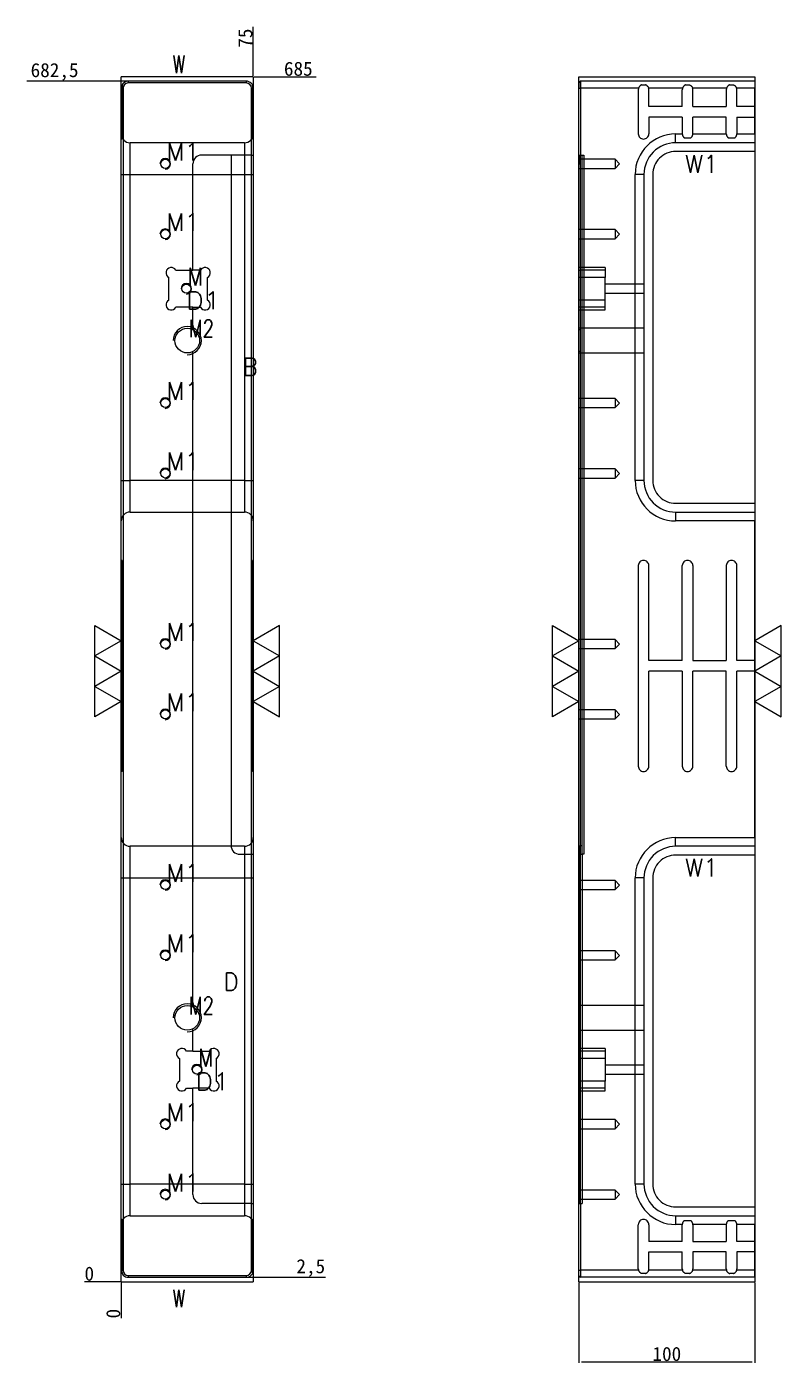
# Model space of a CAD drawing. Header units: millimetres. Extents: x 10666 to 11980, y 43042 to 43877.
# Drawn here: x 10666 to 11094, y 43042 to 43802 of the extents above; entities that cross this region are included whole.
import ezdxf

# ---------------------------------------------------------------- set-up
doc = ezdxf.new("R2010")
doc.units = ezdxf.units.MM
doc.linetypes.add('DASHED', pattern=[0])
for name, color, linetype in [('DIE', 7, 'Continuous'), ('DIE_W', 1, 'Continuous'), ('dim', 4, 'Continuous')]:
    doc.layers.add(name, color=color, linetype=linetype)
doc.styles.add('_PUG_ERP', font='txt')
doc.styles.add('chinesef_fs', font='txt.shx', dxfattribs={"bigfont": 'gbcbig.shx'})
doc.dimstyles.new('_PUG_ERP', dxfattribs={"dimtxt": 8, "dimasz": 1.5, "dimexe": 0.5, "dimexo": 0.5, "dimgap": 0.5, "dimtad": 1, "dimtxsty": '_PUG_ERP', "dimblk": 'CLOSEDBLANK', "dimcen": 0, "dimclrd": 4, "dimclre": 4, "dimclrt": 3, "dimazin": 3, "dimtfac": 1, "dimtmove": 0, "dimatfit": 3, "dimldrblk": 'CLOSEDBLANK', "dimlwd": 9, "dimlwe": 9})

# ---------------------------------------------------------------- blocks, each defined once
blk = doc.blocks.new('*D733')
at = {"layer": 'Defpoints', "color": 0}
for p in [(10794.4, 43773.5), (10809.4, 43773.5), (10719.4, 43088.5)]:
    blk.add_point(p, dxfattribs=at)
at = {"layer": 'dim', "color": 4, "lineweight": 9}
blk.add_line((10794.9, 43773.5), (10830.1, 43773.5), dxfattribs=at)
at = {"layer": 'dim', "color": 3, "lineweight": 13, "insert": (10820, 43778), "char_height": 8, "attachment_point": 5, "style": '_PUG_ERP'}
blk.add_mtext('685', dxfattribs=at)
blk = doc.blocks.new('_ClosedBlank')
blk = doc.blocks.new('*D734')
at = {"layer": 'Defpoints', "color": 0}
for p in [(10704.4, 43088.5), (10719.4, 43088.5), (10719.4, 43088.5)]:
    blk.add_point(p, dxfattribs=at)
at = {"layer": 'dim', "color": 4, "lineweight": 9}
blk.add_line((10718.9, 43088.5), (10698.57, 43088.5), dxfattribs=at)
at = {"layer": 'dim', "color": 3, "lineweight": 13, "insert": (10701.24, 43093), "char_height": 8, "attachment_point": 5, "style": '_PUG_ERP'}
blk.add_mtext('0', dxfattribs=at)
blk = doc.blocks.new('*D735')
at = {"layer": 'Defpoints', "color": 0}
for p in [(10719.4, 43088.5), (10719.4, 43088.5), (10719.4, 43073.5)]:
    blk.add_point(p, dxfattribs=at)
at = {"layer": 'dim', "color": 4, "lineweight": 9}
blk.add_line((10719.4, 43088), (10719.4, 43067.67), dxfattribs=at)
at = {"layer": 'dim', "color": 3, "lineweight": 13, "insert": (10714.9, 43070.33), "char_height": 8, "attachment_point": 5, "rotation": 90, "style": '_PUG_ERP'}
blk.add_mtext('0', dxfattribs=at)
blk = doc.blocks.new('*D736')
at = {"layer": 'Defpoints', "color": 0}
for p in [(10794.4, 43788.5), (10794.4, 43773.5), (10719.4, 43088.5)]:
    blk.add_point(p, dxfattribs=at)
at = {"layer": 'dim', "color": 4, "lineweight": 9}
for p, q in [((10794.4, 43785.5), (10794.4, 43801.95)), ((10794.4, 43782.5), (10794.4, 43785.5)), ((10794.4, 43774), (10794.4, 43782.5))]:
    blk.add_line(p, q, dxfattribs=at)
at = {"layer": 'dim', "color": 3, "lineweight": 13, "insert": (10789.9, 43795.48), "char_height": 8, "attachment_point": 5, "rotation": 90, "style": '_PUG_ERP'}
blk.add_mtext('75', dxfattribs=at)
blk = doc.blocks.new('*D737')
at = {"layer": 'Defpoints', "color": 0}
for p in [(10979.4, 43088.5), (11079.4, 43088.5), (11079.4, 43042.86)]:
    blk.add_point(p, dxfattribs=at)
at = {"layer": 'dim', "color": 4, "lineweight": 9}
for p, q in [((10979.4, 43088), (10979.4, 43042.36)), ((11079.4, 43088), (11079.4, 43042.36)), ((10980.9, 43042.86), (11077.9, 43042.86))]:
    blk.add_line(p, q, dxfattribs=at)
at = {"layer": 'dim', "color": 3, "lineweight": 13, "insert": (11029.4, 43047.36), "char_height": 8, "attachment_point": 5, "style": '_PUG_ERP'}
blk.add_mtext('100', dxfattribs=at)
blk = doc.blocks.new('*D738')
at = {"layer": 'Defpoints', "color": 0}
for p in [(10785.76, 43091), (10818.19, 43091), (10719.4, 43088.5)]:
    blk.add_point(p, dxfattribs=at)
at = {"layer": 'dim', "color": 4, "lineweight": 9}
blk.add_line((10786.26, 43091), (10835.46, 43091), dxfattribs=at)
at = {"layer": 'dim', "color": 3, "lineweight": 13, "insert": (10827.08, 43096.26), "char_height": 8, "attachment_point": 5, "style": '_PUG_ERP'}
blk.add_mtext('2,5', dxfattribs=at)
blk = doc.blocks.new('*D739')
at = {"layer": 'Defpoints', "color": 0}
for p in [(10697.82, 43771), (10727.97, 43771), (10719.4, 43088.5)]:
    blk.add_point(p, dxfattribs=at)
at = {"layer": 'dim', "color": 4, "lineweight": 9}
blk.add_line((10727.47, 43771), (10665.7, 43771), dxfattribs=at)
at = {"layer": 'dim', "color": 3, "lineweight": 13, "insert": (10681.51, 43776.26), "char_height": 8, "attachment_point": 5, "style": '_PUG_ERP'}
blk.add_mtext('682,5', dxfattribs=at)

msp = doc.modelspace()

# ---------------------------------------------------------------- linework, layer by layer
at = {"layer": 'DIE', "color": 155, "linetype": 'Continuous', "lineweight": 18}
for p, q in [((10719.405, 43767), (10720.405, 43767)), ((10720.405, 43767), (10720.405, 43095)), ((10723.405, 43771), (10723.405, 43770)), ((10790.405, 43770), (10723.405, 43770)), ((10790.405, 43771), (10790.405, 43770)), ((10793.405, 43767), (10794.405, 43767)), ((10793.405, 43729.002), (10793.405, 43767)), ((11013.309, 43767), (10980.405, 43767)), ((10980.405, 43767), (10980.405, 43729.002)), ((11038.309, 43767), (11019.041, 43767)), ((11063.309, 43767), (11044.041, 43767)), ((11079.405, 43767), (11069.041, 43767)), ((11034.405, 43736), (11034.405, 43741)), ((11034.405, 43741), (11038.177, 43741)), ((11044.173, 43741), (11063.177, 43741)), ((11069.173, 43741), (11079.405, 43741)), ((10793.405, 43331.472), (10793.405, 43729.002)), ((10979.405, 43724.002), (10980.205, 43724.002)), ((10982.205, 43729.002), (10982.205, 43331.472)), ((11016.405, 43718), (11011.405, 43718)), ((11011.405, 43544), (11011.405, 43718)), ((11016.405, 43544), (11011.405, 43544)), ((11034.405, 43526), (11034.405, 43521)), ((11079.405, 43521), (11034.405, 43521)), ((10980.205, 43336.472), (10981.205, 43336.472)), ((11034.405, 43336), (11034.405, 43341)), ((11034.405, 43341), (11079.405, 43341)), ((10793.405, 43133.002), (10793.405, 43331.472)), ((10981.205, 43331.472), (10981.205, 43133.002)), ((11016.405, 43318), (11011.405, 43318)), ((11011.405, 43144), (11011.405, 43318)), ((11016.405, 43144), (11011.405, 43144)), ((10979.405, 43138.002), (10980.205, 43138.002)), ((10793.405, 43095), (10793.405, 43133.002)), ((10980.405, 43133.002), (10980.405, 43095)), ((11034.405, 43126), (11034.405, 43121)), ((11038.177, 43121), (11034.405, 43121)), ((11063.177, 43121), (11044.173, 43121)), ((11079.405, 43121), (11069.173, 43121)), ((10719.405, 43095), (10720.405, 43095)), ((10723.405, 43092), (10723.405, 43091)), ((10723.405, 43092), (10790.405, 43092)), ((10790.405, 43092), (10790.405, 43091)), ((10793.405, 43095), (10794.405, 43095)), ((11013.309, 43095), (10980.405, 43095)), ((11038.309, 43095), (11019.041, 43095)), ((11063.309, 43095), (11044.041, 43095)), ((11079.405, 43095), (11069.041, 43095))]:
    msp.add_line(p, q, dxfattribs=at)
at = {"layer": 'DIE', "color": 11, "linetype": 'Continuous', "lineweight": 18}
for p, q in [((10719.405, 43095), (10719.405, 43767)), ((10794.405, 43767), (10794.405, 43729.002)), ((10979.405, 43729.002), (10979.405, 43767)), ((11079.405, 43771), (11079.405, 43767)), ((11079.405, 43756.613), (11079.405, 43767)), ((11079.405, 43750.613), (11079.405, 43756.613)), ((11079.405, 43741), (11079.405, 43750.613)), ((11079.405, 43741), (11079.405, 43736)), ((10794.405, 43729.002), (10794.405, 43331.472)), ((10979.405, 43729.002), (10979.405, 43724.002)), ((10979.405, 43663.5), (10979.405, 43724.002)), ((10979.405, 43659.44), (10979.405, 43663.5)), ((10979.405, 43646.56), (10979.405, 43659.44)), ((10979.405, 43642.5), (10979.405, 43646.56)), ((10979.405, 43629.729), (10979.405, 43642.5)), ((10979.405, 43617.271), (10979.405, 43629.729)), ((10979.405, 43244.729), (10979.405, 43617.271)), ((11079.405, 43526), (11079.405, 43521)), ((11079.405, 43441.57), (11079.405, 43521)), ((11079.405, 43435.57), (11079.405, 43441.57)), ((11079.405, 43341), (11079.405, 43435.57)), ((11079.405, 43341), (11079.405, 43336)), ((10794.405, 43331.472), (10794.405, 43133.002)), ((10979.405, 43232.271), (10979.405, 43244.729)), ((10979.405, 43219.5), (10979.405, 43232.271)), ((10979.405, 43219.5), (10979.405, 43215.44)), ((10979.405, 43215.44), (10979.405, 43202.56)), ((10979.405, 43202.56), (10979.405, 43198.5)), ((10979.405, 43138.002), (10979.405, 43198.5)), ((10979.405, 43138.002), (10979.405, 43133.002)), ((10794.405, 43133.002), (10794.405, 43095)), ((10979.405, 43095), (10979.405, 43133.002)), ((11079.405, 43126), (11079.405, 43121)), ((11079.405, 43111.387), (11079.405, 43121)), ((11079.405, 43105.387), (11079.405, 43111.387)), ((11079.405, 43095), (11079.405, 43105.387)), ((11079.405, 43091), (11079.405, 43095))]:
    msp.add_line(p, q, dxfattribs=at)
at = {"layer": 'DIE', "color": 155, "linetype": 'DASHED', "lineweight": 13, "ltscale": 0.466338}
for p, q in [((10719.905, 43768.234), (10719.6, 43768.234)), ((10794.21, 43768.234), (10793.905, 43768.234)), ((10719.905, 43766.113), (10719.405, 43766.113)), ((10794.405, 43766.113), (10793.905, 43766.113)), ((10719.905, 43741.113), (10719.405, 43741.113)), ((10719.905, 43738.991), (10719.405, 43738.991)), ((10794.405, 43741.113), (10793.905, 43741.113)), ((10794.405, 43738.991), (10793.905, 43738.991)), ((10980.405, 43133.01), (10980.405, 43729.001)), ((10724.405, 43718), (10789.405, 43718)), ((10724.405, 43544), (10724.405, 43718)), ((10789.405, 43718), (10789.405, 43544)), ((10789.405, 43544), (10724.405, 43544)), ((10719.905, 43497.692), (10719.405, 43497.692)), ((10719.905, 43495.57), (10719.405, 43495.57)), ((10794.405, 43497.692), (10793.905, 43497.692)), ((10794.405, 43495.57), (10793.905, 43495.57)), ((10719.905, 43381.57), (10719.405, 43381.57)), ((10794.405, 43381.57), (10793.905, 43381.57)), ((10719.905, 43379.449), (10719.405, 43379.449)), ((10794.405, 43379.449), (10793.905, 43379.449)), ((10724.405, 43318), (10789.405, 43318)), ((10724.405, 43144), (10724.405, 43318)), ((10789.405, 43318), (10789.405, 43144)), ((10789.405, 43144), (10724.405, 43144)), ((10719.905, 43123.009), (10719.405, 43123.009)), ((10794.405, 43123.009), (10793.905, 43123.009)), ((10719.905, 43120.887), (10719.405, 43120.887)), ((10794.405, 43120.887), (10793.905, 43120.887)), ((10719.905, 43095.887), (10719.405, 43095.887)), ((10719.905, 43093.766), (10719.6, 43093.766)), ((10794.405, 43095.887), (10793.905, 43095.887)), ((10794.21, 43093.766), (10793.905, 43093.766))]:
    msp.add_line(p, q, dxfattribs=at)
at = {"layer": 'DIE', "color": 31, "linetype": 'DASHED', "lineweight": 13, "ltscale": 0.466338}
for p, q in [((10719.905, 43768.936), (10719.905, 43768.234)), ((10719.905, 43768.234), (10719.905, 43766.113)), ((10793.905, 43768.234), (10793.905, 43768.936)), ((10793.905, 43768.234), (10793.905, 43766.113)), ((10719.905, 43766.113), (10719.905, 43741.113)), ((10793.905, 43741.113), (10793.905, 43766.113)), ((10719.905, 43756.613), (10719.405, 43756.613)), ((10794.405, 43756.613), (10793.905, 43756.613)), ((10719.905, 43750.613), (10719.405, 43750.613)), ((10794.405, 43750.613), (10793.905, 43750.613)), ((10719.905, 43738.113), (10719.405, 43738.113)), ((10719.905, 43738.991), (10719.905, 43741.113)), ((10719.905, 43738.113), (10719.905, 43738.991)), ((10793.905, 43738.991), (10793.905, 43741.113)), ((10793.905, 43738.113), (10793.905, 43738.991)), ((10794.405, 43738.113), (10793.905, 43738.113)), ((10724.405, 43718), (10724.405, 43736)), ((10789.405, 43736), (10789.405, 43718)), ((10719.405, 43718), (10724.405, 43718)), ((10789.405, 43718), (10794.405, 43718)), ((10719.405, 43544), (10724.405, 43544)), ((10724.405, 43526), (10724.405, 43544)), ((10789.405, 43544), (10794.405, 43544)), ((10789.405, 43544), (10789.405, 43526)), ((10719.905, 43498.57), (10719.405, 43498.57)), ((10719.905, 43497.692), (10719.905, 43498.57)), ((10719.905, 43497.692), (10719.905, 43495.57)), ((10719.905, 43495.57), (10719.905, 43381.57)), ((10794.405, 43498.57), (10793.905, 43498.57)), ((10793.905, 43498.57), (10793.905, 43497.692)), ((10793.905, 43495.57), (10793.905, 43497.692)), ((10793.905, 43381.57), (10793.905, 43495.57)), ((10719.905, 43441.57), (10719.405, 43441.57)), ((10794.405, 43441.57), (10793.905, 43441.57)), ((10719.905, 43435.57), (10719.405, 43435.57)), ((10794.405, 43435.57), (10793.905, 43435.57)), ((10719.905, 43381.57), (10719.905, 43379.449)), ((10793.905, 43381.57), (10793.905, 43379.449)), ((10719.905, 43378.57), (10719.405, 43378.57)), ((10719.905, 43378.57), (10719.905, 43379.449)), ((10793.905, 43378.57), (10793.905, 43379.449)), ((10794.405, 43378.57), (10793.905, 43378.57)), ((10724.405, 43318), (10724.405, 43336)), ((10789.405, 43336), (10789.405, 43318)), ((10719.405, 43318), (10724.405, 43318)), ((10789.405, 43318), (10794.405, 43318)), ((10719.405, 43144), (10724.405, 43144)), ((10724.405, 43126), (10724.405, 43144)), ((10789.405, 43144), (10794.405, 43144)), ((10789.405, 43144), (10789.405, 43126)), ((10719.905, 43123.887), (10719.405, 43123.887)), ((10719.905, 43123.887), (10719.905, 43123.009)), ((10719.905, 43123.009), (10719.905, 43120.887)), ((10794.405, 43123.887), (10793.905, 43123.887)), ((10793.905, 43123.887), (10793.905, 43123.009)), ((10793.905, 43120.887), (10793.905, 43123.009)), ((10719.905, 43120.887), (10719.905, 43095.887)), ((10793.905, 43120.887), (10793.905, 43095.887)), ((10719.905, 43111.387), (10719.405, 43111.387)), ((10794.405, 43111.387), (10793.905, 43111.387)), ((10719.905, 43105.387), (10719.405, 43105.387)), ((10794.405, 43105.387), (10793.905, 43105.387)), ((10719.905, 43093.766), (10719.905, 43095.887)), ((10719.905, 43093.766), (10719.905, 43093.064)), ((10793.905, 43093.766), (10793.905, 43095.887)), ((10793.905, 43093.766), (10793.905, 43093.064))]:
    msp.add_line(p, q, dxfattribs=at)
at = {"layer": 'DIE', "color": 2, "linetype": 'Continuous', "lineweight": 18}
for p, q in [((10979.405, 43770), (10979.405, 43767)), ((10979.405, 43767), (10980.405, 43767)), ((10980.405, 43771), (10980.405, 43767)), ((10760.105, 43663.5), (10760.105, 43724.002)), ((10793.405, 43729.002), (10765.105, 43729.002)), ((10793.405, 43729.002), (10794.405, 43729.002)), ((10979.405, 43729.002), (10980.405, 43729.002)), ((10980.205, 43729.002), (10980.205, 43336.472)), ((10980.405, 43729.002), (10982.205, 43729.002)), ((10750.465, 43663.5), (10760.105, 43663.5)), ((10764.345, 43663.5), (10760.105, 43663.5)), ((10979.405, 43663.5), (10980.205, 43663.5)), ((10746.405, 43646.56), (10746.405, 43659.44)), ((10768.405, 43646.56), (10768.405, 43659.44)), ((10980.205, 43659.44), (10979.405, 43659.44)), ((10980.205, 43646.56), (10979.405, 43646.56)), ((10760.105, 43642.5), (10750.465, 43642.5)), ((10760.105, 43642.5), (10764.345, 43642.5)), ((10760.105, 43629.729), (10760.105, 43642.5)), ((10980.205, 43642.5), (10979.405, 43642.5)), ((10979.405, 43629.729), (10980.205, 43629.729)), ((10760.105, 43244.729), (10760.105, 43617.271)), ((10980.205, 43617.271), (10979.405, 43617.271)), ((10980.205, 43331.472), (10980.205, 43336.472)), ((10980.205, 43133.002), (10980.205, 43331.472)), ((10979.405, 43244.729), (10980.205, 43244.729)), ((10760.105, 43219.5), (10760.105, 43232.271)), ((10980.205, 43232.271), (10979.405, 43232.271)), ((10752.405, 43215.44), (10752.405, 43202.56)), ((10760.105, 43219.5), (10756.465, 43219.5)), ((10760.105, 43219.5), (10769.345, 43219.5)), ((10773.405, 43215.44), (10773.405, 43202.56)), ((10980.205, 43219.5), (10979.405, 43219.5)), ((10980.205, 43215.44), (10979.405, 43215.44)), ((10756.465, 43198.5), (10760.105, 43198.5)), ((10769.345, 43198.5), (10760.105, 43198.5)), ((10760.105, 43138.002), (10760.105, 43198.5)), ((10980.205, 43202.56), (10979.405, 43202.56)), ((10979.405, 43198.5), (10980.205, 43198.5)), ((10793.405, 43133.002), (10765.105, 43133.002)), ((10793.405, 43133.002), (10794.405, 43133.002)), ((10979.405, 43133.002), (10980.405, 43133.002)), ((10980.405, 43133.002), (10981.205, 43133.002)), ((10979.405, 43095), (10980.405, 43095)), ((10979.405, 43092), (10979.405, 43095)), ((10980.405, 43095), (10980.405, 43091))]:
    msp.add_line(p, q, dxfattribs=at)
at = {"layer": 'DIE', "color": 31, "linetype": 'Continuous', "lineweight": 18}
for p, q in [((11015.162, 43768.936), (11017.188, 43768.936)), ((11040.162, 43768.936), (11042.188, 43768.936)), ((11065.162, 43768.936), (11067.188, 43768.936)), ((11013.175, 43766.113), (11013.175, 43741.113)), ((11019.175, 43756.613), (11019.175, 43766.113)), ((11038.175, 43756.613), (11038.175, 43766.113)), ((11044.175, 43756.613), (11044.175, 43766.113)), ((11063.175, 43766.113), (11063.175, 43756.613)), ((11069.175, 43756.613), (11069.175, 43766.113)), ((11038.175, 43756.613), (11019.175, 43756.613)), ((11044.175, 43756.613), (11063.175, 43756.613)), ((11079.405, 43756.613), (11069.175, 43756.613)), ((11038.175, 43750.613), (11019.175, 43750.613)), ((11019.175, 43750.613), (11019.175, 43741.113)), ((11038.175, 43750.613), (11038.175, 43741.113)), ((11044.175, 43741.113), (11044.175, 43750.613)), ((11063.175, 43750.613), (11044.175, 43750.613)), ((11063.175, 43741.113), (11063.175, 43750.613)), ((11069.175, 43750.613), (11079.405, 43750.613)), ((11069.175, 43750.613), (11069.175, 43741.113)), ((11039.24, 43738.821), (11043.111, 43738.821)), ((11064.24, 43738.821), (11068.111, 43738.821)), ((10781.769, 43729.002), (10781.769, 43336.472)), ((10981.205, 43331.472), (10981.205, 43729.002)), ((11013.175, 43495.57), (11013.175, 43381.57)), ((11019.175, 43441.57), (11019.175, 43495.57)), ((11038.175, 43441.57), (11038.175, 43495.57)), ((11044.175, 43495.57), (11044.175, 43441.57)), ((11063.175, 43495.57), (11063.175, 43441.57)), ((11069.175, 43441.57), (11069.175, 43495.57)), ((11038.175, 43441.57), (11019.175, 43441.57)), ((11044.175, 43441.57), (11063.175, 43441.57)), ((11079.405, 43441.57), (11069.175, 43441.57)), ((11038.175, 43435.57), (11019.175, 43435.57)), ((11019.175, 43381.57), (11019.175, 43435.57)), ((11038.175, 43435.57), (11038.175, 43381.57)), ((11063.175, 43435.57), (11044.175, 43435.57)), ((11044.175, 43381.57), (11044.175, 43435.57)), ((11063.175, 43381.57), (11063.175, 43435.57)), ((11079.405, 43435.57), (11069.175, 43435.57)), ((11069.175, 43381.57), (11069.175, 43435.57)), ((10786.769, 43331.472), (10793.405, 43331.472)), ((10793.405, 43331.472), (10794.405, 43331.472)), ((10980.205, 43331.472), (10981.205, 43331.472)), ((10982.205, 43331.472), (10981.205, 43331.472)), ((11043.111, 43123.179), (11039.24, 43123.179)), ((11068.111, 43123.179), (11064.24, 43123.179)), ((11013.175, 43095.887), (11013.175, 43120.887)), ((11019.175, 43120.887), (11019.175, 43111.387)), ((11038.175, 43111.387), (11038.175, 43120.887)), ((11044.175, 43120.887), (11044.175, 43111.387)), ((11063.175, 43120.887), (11063.175, 43111.387)), ((11069.175, 43111.387), (11069.175, 43120.887)), ((11038.175, 43111.387), (11019.175, 43111.387)), ((11044.175, 43111.387), (11063.175, 43111.387)), ((11079.405, 43111.387), (11069.175, 43111.387)), ((11019.175, 43105.387), (11038.175, 43105.387)), ((11019.175, 43095.887), (11019.175, 43105.387)), ((11038.175, 43095.887), (11038.175, 43105.387)), ((11063.175, 43105.387), (11044.175, 43105.387)), ((11044.175, 43105.387), (11044.175, 43095.887)), ((11063.175, 43095.887), (11063.175, 43105.387)), ((11069.175, 43105.387), (11069.175, 43095.887)), ((11079.405, 43105.387), (11069.175, 43105.387)), ((11017.188, 43093.064), (11015.162, 43093.064)), ((11042.188, 43093.064), (11040.162, 43093.064)), ((11067.188, 43093.064), (11065.162, 43093.064))]:
    msp.add_line(p, q, dxfattribs=at)
at = {"layer": 'DIE', "color": 5, "linetype": 'DASHED', "lineweight": 13, "ltscale": 0.466338}
for p, q in [((10999.985, 43726.603), (10979.405, 43726.603)), ((11002.588, 43724), (10999.985, 43726.603)), ((10999.985, 43726.603), (10999.985, 43721.397)), ((10999.985, 43721.397), (11002.588, 43724)), ((10979.405, 43721.397), (10999.985, 43721.397)), ((10999.985, 43686.603), (10979.405, 43686.603)), ((11002.588, 43684), (10999.985, 43686.603)), ((10999.985, 43686.603), (10999.985, 43681.397)), ((10999.985, 43681.397), (11002.588, 43684)), ((10979.405, 43681.397), (10999.985, 43681.397)), ((11016.405, 43655.603), (10994.405, 43655.603)), ((10994.405, 43650.397), (11016.405, 43650.397)), ((11016.405, 43630.503), (10979.405, 43630.503)), ((10979.405, 43616.497), (11016.405, 43616.497)), ((10999.985, 43590.603), (10979.405, 43590.603)), ((10979.405, 43585.397), (10999.985, 43585.397)), ((11002.588, 43588), (10999.985, 43590.603)), ((10999.985, 43590.603), (10999.985, 43585.397)), ((10999.985, 43585.397), (11002.588, 43588)), ((10999.985, 43550.603), (10979.405, 43550.603)), ((11002.588, 43548), (10999.985, 43550.603)), ((10999.985, 43550.603), (10999.985, 43545.397)), ((10999.985, 43545.397), (11002.588, 43548)), ((10979.405, 43545.397), (10999.985, 43545.397)), ((10999.985, 43453.603), (10979.405, 43453.603)), ((10979.405, 43448.397), (10999.985, 43448.397)), ((11002.588, 43451), (10999.985, 43453.603)), ((10999.985, 43453.603), (10999.985, 43448.397)), ((10999.985, 43448.397), (11002.588, 43451)), ((10999.985, 43413.603), (10979.405, 43413.603)), ((11002.588, 43411), (10999.985, 43413.603)), ((10999.985, 43413.603), (10999.985, 43408.397)), ((10999.985, 43408.397), (11002.588, 43411)), ((10979.405, 43408.397), (10999.985, 43408.397)), ((10999.985, 43316.603), (10979.405, 43316.603)), ((10979.405, 43311.397), (10999.985, 43311.397)), ((11002.588, 43314), (10999.985, 43316.603)), ((10999.985, 43316.603), (10999.985, 43311.397)), ((10999.985, 43311.397), (11002.588, 43314)), ((10999.985, 43276.603), (10979.405, 43276.603)), ((11002.588, 43274), (10999.985, 43276.603)), ((10999.985, 43276.603), (10999.985, 43271.397)), ((10999.985, 43271.397), (11002.588, 43274)), ((10979.405, 43271.397), (10999.985, 43271.397)), ((11016.405, 43245.503), (10979.405, 43245.503)), ((10979.405, 43231.497), (11016.405, 43231.497)), ((11016.405, 43211.603), (10994.405, 43211.603)), ((10994.405, 43206.397), (11016.405, 43206.397)), ((10999.985, 43180.603), (10979.405, 43180.603)), ((10979.405, 43175.397), (10999.985, 43175.397)), ((11002.588, 43178), (10999.985, 43180.603)), ((10999.985, 43180.603), (10999.985, 43175.397)), ((10999.985, 43175.397), (11002.588, 43178)), ((10999.985, 43140.603), (10979.405, 43140.603)), ((11002.588, 43138), (10999.985, 43140.603)), ((10999.985, 43140.603), (10999.985, 43135.397)), ((10999.985, 43135.397), (11002.588, 43138)), ((10979.405, 43135.397), (10999.985, 43135.397))]:
    msp.add_line(p, q, dxfattribs=at)
at = {"layer": 'DIE', "color": 2, "linetype": 'DASHED', "lineweight": 13, "ltscale": 0.466338}
for p, q in [((10980.205, 43665.086), (10979.405, 43665.086)), ((10994.405, 43665.086), (10980.205, 43665.086)), ((10994.405, 43663.5), (10980.205, 43663.5)), ((10994.405, 43665.086), (10994.405, 43659.44)), ((10994.405, 43659.44), (10980.205, 43659.44)), ((10994.405, 43646.56), (10994.405, 43659.44)), ((10994.405, 43646.56), (10980.205, 43646.56)), ((10994.405, 43640.914), (10994.405, 43646.56)), ((10979.405, 43640.914), (10980.205, 43640.914)), ((10994.405, 43642.5), (10980.205, 43642.5)), ((10980.205, 43640.914), (10994.405, 43640.914)), ((10980.205, 43221.086), (10979.405, 43221.086)), ((10994.405, 43221.086), (10980.205, 43221.086)), ((10994.405, 43221.086), (10994.405, 43215.44)), ((10994.405, 43219.5), (10980.205, 43219.5)), ((10994.405, 43215.44), (10980.205, 43215.44)), ((10994.405, 43215.44), (10994.405, 43202.56)), ((10994.405, 43202.56), (10980.205, 43202.56)), ((10994.405, 43198.5), (10980.205, 43198.5)), ((10994.405, 43196.914), (10994.405, 43202.56)), ((10979.405, 43196.914), (10980.205, 43196.914)), ((10980.205, 43196.914), (10994.405, 43196.914))]:
    msp.add_line(p, q, dxfattribs=at)
at = {"layer": 'DIE', "color": 11, "linetype": 'Continuous', "lineweight": 13, "ltscale": 0.466338}
for points in [[(11079.405, 43731), (11034.405, 43731, 0.4142136), (11021.405, 43718), (11021.405, 43544, 0.4142136), (11034.405, 43531), (11079.405, 43531)], [(11079.405, 43331), (11034.405, 43331, 0.4142136), (11021.405, 43318), (11021.405, 43144, 0.4142136), (11034.405, 43131), (11079.405, 43131)]]:
    msp.add_lwpolyline(points, format="xyb", dxfattribs=at)
at = {"layer": 'DIE', "color": 42, "linetype": 'Continuous', "lineweight": 18}
for centre in [(10744.405, 43724), (10744.405, 43684), (10756.405, 43653), (10744.405, 43588), (10744.405, 43548), (10744.405, 43451), (10744.405, 43411), (10744.405, 43314), (10744.405, 43274), (10762.405, 43209), (10744.405, 43178), (10744.405, 43138)]:
    msp.add_circle(centre, 2.603, dxfattribs=at)
at = {"layer": 'DIE', "color": 42, "linetype": 'Continuous', "lineweight": 13}
for centre in [(10756.905, 43623.5), (10756.905, 43238.5)]:
    msp.add_circle(centre, 7.003, dxfattribs=at)
at = {"layer": 'DIE', "color": 155, "linetype": 'Continuous', "lineweight": 18}
for centre, radius, start, end in [((10723.405, 43767), 3, 90, 180), ((10790.405, 43767), 3, 0, 90), ((11034.405, 43718), 23, 90, 180), ((11034.405, 43544), 23, 180, 270), ((11034.405, 43318), 23, 90, 180), ((11034.405, 43144), 23, 180, 270), ((10723.405, 43095), 3, 180, 270), ((10790.405, 43095), 3, 270, 0)]:
    msp.add_arc(centre, radius, start, end, dxfattribs=at)
at = {"layer": 'DIE', "color": 2, "linetype": 'Continuous', "lineweight": 18}
for centre, radius, start, end in [((10980.405, 43770), 1, 90, 180), ((10765.105, 43724.002), 5, 90, 180), ((10747.819, 43662.086), 3, 28.125506, 241.874494), ((10766.991, 43662.086), 3, 298.125506, 151.874494), ((10747.819, 43643.914), 3, 118.125506, 331.874494), ((10766.991, 43643.914), 3, 208.125506, 61.874494), ((10753.819, 43218.086), 3, 28.125506, 241.874494), ((10771.991, 43218.086), 3, 298.125506, 151.874494), ((10753.819, 43199.914), 3, 118.125506, 331.874494), ((10771.991, 43199.914), 3, 208.125506, 61.874494), ((10765.105, 43138.002), 5, 180, 270), ((10980.405, 43092), 1, 180, 270)]:
    msp.add_arc(centre, radius, start, end, dxfattribs=at)
at = {"layer": 'DIE', "color": 31, "linetype": 'Continuous', "lineweight": 18}
for centre, radius, start, end in [((11016.175, 43766.113), 3, 162.797634, 180), ((11016.175, 43766.113), 3, 0, 17.202366), ((11041.175, 43766.113), 3, 162.797634, 180), ((11041.175, 43766.113), 3, 0, 17.202366), ((11066.175, 43766.113), 3, 162.797634, 180), ((11066.175, 43766.113), 3, 0, 17.202366), ((11016.175, 43741.113), 3, 180, 225), ((11016.175, 43741.113), 3, 225, 270), ((11016.175, 43741.113), 3, 270, 315), ((11016.175, 43741.113), 3, 315, 0), ((11041.175, 43741.113), 3, 180, 182.154017), ((11041.175, 43741.113), 3, 357.845983, 0), ((11066.175, 43741.113), 3, 180, 182.154017), ((11066.175, 43741.113), 3, 357.845983, 0), ((11016.175, 43495.57), 3, 135, 180), ((11016.175, 43495.57), 3, 90, 135), ((11016.175, 43495.57), 3, 45, 90), ((11016.175, 43495.57), 3, 0, 45), ((11041.175, 43495.57), 3, 135, 180), ((11041.175, 43495.57), 3, 90, 135), ((11041.175, 43495.57), 3, 45, 90), ((11041.175, 43495.57), 3, 0, 45), ((11066.175, 43495.57), 3, 135, 180), ((11066.175, 43495.57), 3, 90, 135), ((11066.175, 43495.57), 3, 45, 90), ((11066.175, 43495.57), 3, 0, 45), ((11016.175, 43381.57), 3, 180, 225), ((11016.175, 43381.57), 3, 315, 0), ((11041.175, 43381.57), 3, 180, 225), ((11041.175, 43381.57), 3, 315, 0), ((11066.175, 43381.57), 3, 180, 225), ((11066.175, 43381.57), 3, 315, 0), ((11016.175, 43381.57), 3, 225, 270), ((11016.175, 43381.57), 3, 270, 315), ((11041.175, 43381.57), 3, 225, 270), ((11041.175, 43381.57), 3, 270, 315), ((11066.175, 43381.57), 3, 225, 270), ((11066.175, 43381.57), 3, 270, 315), ((10786.769, 43336.472), 5, 180, 270), ((11016.175, 43120.887), 3, 135, 180), ((11016.175, 43120.887), 3, 90, 135), ((11016.175, 43120.887), 3, 45, 90), ((11016.175, 43120.887), 3, 0, 45), ((11041.175, 43120.887), 3, 177.845983, 180), ((11041.175, 43120.887), 3, 0, 2.154017), ((11066.175, 43120.887), 3, 177.845983, 180), ((11066.175, 43120.887), 3, 0, 2.154017), ((11016.175, 43095.887), 3, 180, 197.202366), ((11016.175, 43095.887), 3, 342.797634, 0), ((11041.175, 43095.887), 3, 180, 197.202366), ((11041.175, 43095.887), 3, 342.797634, 0), ((11066.175, 43095.887), 3, 180, 197.202366), ((11066.175, 43095.887), 3, 342.797634, 0)]:
    msp.add_arc(centre, radius, start, end, dxfattribs=at)
at = {"layer": 'DIE', "color": 31, "linetype": 'DASHED', "lineweight": 13, "ltscale": 0.466338}
for centre, radius, start, end in [((11016.175, 43766.113), 3, 162.199691, 162.797343), ((11016.175, 43766.113), 3, 44.674445, 45), ((11016.175, 43766.113), 3, 17.202647, 17.565463), ((11041.175, 43766.113), 3, 162.365629, 162.797353), ((11041.175, 43766.113), 3, 135, 135.355081), ((11041.175, 43766.113), 3, 17.202657, 17.661806), ((11066.175, 43766.113), 3, 162.199691, 162.797343), ((11066.175, 43766.113), 3, 17.202657, 17.739136), ((10724.405, 43741), 5, 180, 270), ((10789.405, 43741), 5, 270, 0), ((11041.175, 43741.113), 3, 182.154379, 182.694372), ((11041.175, 43741.113), 3, 224.163978, 225), ((11041.175, 43741.113), 3, 357.429377, 357.845631), ((11066.175, 43741.113), 3, 182.154369, 182.569209), ((11066.175, 43741.113), 3, 315, 315.923207), ((11066.175, 43741.113), 3, 357.30282, 357.84564), ((10724.405, 43521), 5, 90, 180), ((10789.405, 43521), 5, 0, 90), ((10724.405, 43341), 5, 180, 270), ((10789.405, 43341), 5, 270, 0), ((10724.405, 43121), 5, 90, 180), ((10789.405, 43121), 5, 0, 90), ((11041.175, 43120.887), 3, 44.702578, 45), ((11066.175, 43120.887), 3, 135, 135.452809), ((11041.175, 43120.887), 3, 177.30282, 177.84564), ((11041.175, 43120.887), 3, 2.154369, 2.674672), ((11066.175, 43120.887), 3, 177.429377, 177.845631), ((11066.175, 43120.887), 3, 2.15436, 2.887726), ((11016.175, 43095.887), 3, 197.202657, 197.825634), ((11016.175, 43095.887), 3, 224.147821, 225), ((11016.175, 43095.887), 3, 315, 315.916866), ((11016.175, 43095.887), 3, 342.282655, 342.797343), ((11041.175, 43095.887), 3, 197.202657, 197.679377), ((11041.175, 43095.887), 3, 224.150628, 225), ((11041.175, 43095.887), 3, 342.405011, 342.797353), ((11066.175, 43095.887), 3, 197.202657, 197.679377), ((11066.175, 43095.887), 3, 224.150628, 225), ((11066.175, 43095.887), 3, 315, 315.916866), ((11066.175, 43095.887), 3, 342.282655, 342.797343)]:
    msp.add_arc(centre, radius, start, end, dxfattribs=at)
at = {"layer": 'DIE', "color": 42, "linetype": 'Continuous', "lineweight": 13}
for centre, radius in [((10744.405, 43724), 3), ((10744.405, 43684), 3), ((10756.405, 43653), 3), ((10756.905, 43623.5), 8), ((10744.405, 43588), 3), ((10744.405, 43548), 3), ((10744.405, 43451), 3), ((10744.405, 43411), 3), ((10744.405, 43314), 3), ((10744.405, 43274), 3), ((10756.905, 43238.5), 8), ((10762.405, 43209), 3), ((10744.405, 43178), 3), ((10744.405, 43138), 3)]:
    msp.add_arc(centre, radius, 270, 180, dxfattribs=at)
at = {"layer": 'DIE', "color": 31, "linetype": 'Continuous', "lineweight": 18}
for points, knots in [([(11014.054, 43768.234), (11013.969, 43768.149), (11013.889, 43768.059), (11013.742, 43767.871), (11013.673, 43767.773), (11013.579, 43767.617), (11013.549, 43767.564), (11013.506, 43767.483), (11013.492, 43767.456), (11013.465, 43767.4), (11013.452, 43767.373), (11013.389, 43767.233), (11013.346, 43767.118), (11013.309, 43767)], [0, 0, 0, 0, 0.25, 0.25, 0.5, 0.5, 0.625, 0.625, 0.6875, 0.6875, 0.75, 0.75, 1, 1, 1, 1]), ([(11015.162, 43768.936), (11015.057, 43768.899), (11014.955, 43768.856), (11014.758, 43768.759), (11014.662, 43768.706), (11014.523, 43768.618), (11014.477, 43768.587), (11014.387, 43768.523), (11014.344, 43768.489), (11014.214, 43768.386), (11014.132, 43768.313), (11014.054, 43768.234)], [0, 0, 0, 0, 0.25, 0.25, 0.5, 0.5, 0.625, 0.625, 0.75, 0.75, 1, 1, 1, 1]), ([(11018.296, 43768.234), (11018.218, 43768.313), (11018.136, 43768.386), (11017.965, 43768.523), (11017.876, 43768.587), (11017.691, 43768.704), (11017.595, 43768.758), (11017.47, 43768.819), (11017.445, 43768.831), (11017.394, 43768.854), (11017.318, 43768.888), (11017.24, 43768.918), (11017.188, 43768.936)], [0, 0, 0, 0, 0.25, 0.25, 0.5, 0.5, 0.75, 0.75, 0.8125, 0.8125, 0.875, 1, 1, 1, 1]), ([(11018.296, 43768.234), (11018.382, 43768.149), (11018.461, 43768.059), (11018.555, 43767.94), (11018.573, 43767.916), (11018.609, 43767.867), (11018.626, 43767.843), (11018.678, 43767.767), (11018.711, 43767.717), (11018.805, 43767.561), (11018.861, 43767.454), (11018.961, 43767.233), (11019.004, 43767.118), (11019.041, 43767)], [0, 0, 0, 0, 0.25, 0.25, 0.3125, 0.3125, 0.375, 0.375, 0.5, 0.5, 0.75, 0.75, 1, 1, 1, 1]), ([(11039.054, 43768.234), (11038.969, 43768.149), (11038.889, 43768.059), (11038.742, 43767.871), (11038.673, 43767.773), (11038.579, 43767.617), (11038.549, 43767.564), (11038.506, 43767.483), (11038.492, 43767.456), (11038.465, 43767.4), (11038.452, 43767.373), (11038.389, 43767.233), (11038.346, 43767.118), (11038.309, 43767)], [0, 0, 0, 0, 0.25, 0.25, 0.5, 0.5, 0.625, 0.625, 0.6875, 0.6875, 0.75, 0.75, 1, 1, 1, 1]), ([(11040.162, 43768.936), (11040.057, 43768.899), (11039.955, 43768.856), (11039.758, 43768.759), (11039.662, 43768.706), (11039.523, 43768.618), (11039.477, 43768.587), (11039.387, 43768.523), (11039.344, 43768.489), (11039.214, 43768.386), (11039.132, 43768.313), (11039.054, 43768.234)], [0, 0, 0, 0, 0.25, 0.25, 0.5, 0.5, 0.625, 0.625, 0.75, 0.75, 1, 1, 1, 1]), ([(11042.188, 43768.936), (11042.24, 43768.918), (11042.318, 43768.888), (11042.394, 43768.854), (11042.445, 43768.831), (11042.47, 43768.819), (11042.595, 43768.758), (11042.691, 43768.704), (11042.876, 43768.587), (11042.965, 43768.523), (11043.136, 43768.386), (11043.218, 43768.313), (11043.296, 43768.234)], [0, 0, 0, 0, 0.125, 0.1875, 0.1875, 0.25, 0.25, 0.5, 0.5, 0.75, 0.75, 1, 1, 1, 1]), ([(11043.296, 43768.234), (11043.382, 43768.149), (11043.461, 43768.059), (11043.555, 43767.94), (11043.573, 43767.916), (11043.609, 43767.867), (11043.626, 43767.843), (11043.678, 43767.767), (11043.711, 43767.717), (11043.805, 43767.561), (11043.861, 43767.454), (11043.961, 43767.233), (11044.004, 43767.118), (11044.041, 43767)], [0, 0, 0, 0, 0.25, 0.25, 0.3125, 0.3125, 0.375, 0.375, 0.5, 0.5, 0.75, 0.75, 1, 1, 1, 1]), ([(11064.054, 43768.234), (11063.969, 43768.149), (11063.889, 43768.059), (11063.742, 43767.871), (11063.673, 43767.773), (11063.579, 43767.617), (11063.549, 43767.564), (11063.506, 43767.483), (11063.492, 43767.456), (11063.465, 43767.4), (11063.452, 43767.373), (11063.389, 43767.233), (11063.346, 43767.118), (11063.309, 43767)], [0, 0, 0, 0, 0.25, 0.25, 0.5, 0.5, 0.625, 0.625, 0.6875, 0.6875, 0.75, 0.75, 1, 1, 1, 1]), ([(11065.162, 43768.936), (11065.057, 43768.899), (11064.955, 43768.856), (11064.758, 43768.759), (11064.662, 43768.706), (11064.523, 43768.618), (11064.477, 43768.587), (11064.387, 43768.523), (11064.344, 43768.489), (11064.214, 43768.386), (11064.132, 43768.313), (11064.054, 43768.234)], [0, 0, 0, 0, 0.25, 0.25, 0.5, 0.5, 0.625, 0.625, 0.75, 0.75, 1, 1, 1, 1]), ([(11067.188, 43768.936), (11067.24, 43768.918), (11067.318, 43768.888), (11067.394, 43768.854), (11067.445, 43768.831), (11067.47, 43768.819), (11067.595, 43768.758), (11067.691, 43768.704), (11067.876, 43768.587), (11067.965, 43768.523), (11068.136, 43768.386), (11068.218, 43768.313), (11068.296, 43768.234)], [0, 0, 0, 0, 0.125, 0.1875, 0.1875, 0.25, 0.25, 0.5, 0.5, 0.75, 0.75, 1, 1, 1, 1]), ([(11069.041, 43767), (11069.004, 43767.118), (11068.961, 43767.233), (11068.861, 43767.454), (11068.805, 43767.561), (11068.711, 43767.717), (11068.678, 43767.767), (11068.626, 43767.843), (11068.609, 43767.867), (11068.573, 43767.916), (11068.555, 43767.94), (11068.461, 43768.059), (11068.382, 43768.149), (11068.296, 43768.234)], [0, 0, 0, 0, 0.25, 0.25, 0.5, 0.5, 0.625, 0.625, 0.6875, 0.6875, 0.75, 0.75, 1, 1, 1, 1]), ([(11038.177, 43741), (11038.181, 43740.904), (11038.189, 43740.809), (11038.214, 43740.62), (11038.248, 43740.435), (11038.299, 43740.253), (11038.344, 43740.118), (11038.36, 43740.073), (11038.395, 43739.986), (11038.413, 43739.942), (11038.469, 43739.814), (11038.511, 43739.731), (11038.601, 43739.57), (11038.649, 43739.492), (11038.727, 43739.378), (11038.754, 43739.34), (11038.81, 43739.266), (11038.839, 43739.23), (11038.927, 43739.124), (11038.989, 43739.056), (11039.054, 43738.991)], [0, 0, 0, 0, 0.125, 0.125, 0.25, 0.375, 0.375, 0.4375, 0.4375, 0.5, 0.5, 0.625, 0.625, 0.75, 0.75, 0.8125, 0.8125, 0.875, 0.875, 1, 1, 1, 1]), ([(11043.296, 43738.991), (11043.361, 43739.056), (11043.423, 43739.124), (11043.54, 43739.264), (11043.595, 43739.337), (11043.699, 43739.488), (11043.748, 43739.567), (11043.816, 43739.688), (11043.838, 43739.729), (11043.869, 43739.792), (11043.879, 43739.814), (11043.899, 43739.856), (11043.948, 43739.963), (11043.99, 43740.072), (11044.05, 43740.249), (11044.075, 43740.339), (11044.118, 43740.523), (11044.135, 43740.617), (11044.151, 43740.736), (11044.154, 43740.76), (11044.16, 43740.808), (11044.167, 43740.88), (11044.171, 43740.952), (11044.173, 43741)], [0, 0, 0, 0, 0.125, 0.125, 0.25, 0.25, 0.375, 0.375, 0.4375, 0.4375, 0.46875, 0.46875, 0.5, 0.625, 0.625, 0.75, 0.75, 0.875, 0.875, 0.90625, 0.90625, 0.9375, 1, 1, 1, 1]), ([(11063.177, 43741), (11063.181, 43740.904), (11063.189, 43740.809), (11063.214, 43740.62), (11063.248, 43740.435), (11063.299, 43740.253), (11063.344, 43740.118), (11063.36, 43740.073), (11063.395, 43739.986), (11063.413, 43739.942), (11063.469, 43739.814), (11063.511, 43739.731), (11063.601, 43739.57), (11063.649, 43739.492), (11063.727, 43739.378), (11063.754, 43739.34), (11063.81, 43739.266), (11063.839, 43739.23), (11063.927, 43739.124), (11063.989, 43739.056), (11064.054, 43738.991)], [0, 0, 0, 0, 0.125, 0.125, 0.25, 0.375, 0.375, 0.4375, 0.4375, 0.5, 0.5, 0.625, 0.625, 0.75, 0.75, 0.8125, 0.8125, 0.875, 0.875, 1, 1, 1, 1]), ([(11068.296, 43738.991), (11068.361, 43739.056), (11068.423, 43739.124), (11068.54, 43739.264), (11068.595, 43739.337), (11068.699, 43739.488), (11068.748, 43739.567), (11068.816, 43739.688), (11068.838, 43739.729), (11068.869, 43739.792), (11068.879, 43739.814), (11068.899, 43739.856), (11068.948, 43739.963), (11068.99, 43740.072), (11069.05, 43740.249), (11069.075, 43740.339), (11069.118, 43740.523), (11069.135, 43740.617), (11069.151, 43740.736), (11069.154, 43740.76), (11069.16, 43740.808), (11069.167, 43740.88), (11069.171, 43740.952), (11069.173, 43741)], [0, 0, 0, 0, 0.125, 0.125, 0.25, 0.25, 0.375, 0.375, 0.4375, 0.4375, 0.46875, 0.46875, 0.5, 0.625, 0.625, 0.75, 0.75, 0.875, 0.875, 0.90625, 0.90625, 0.9375, 1, 1, 1, 1]), ([(11039.054, 43123.009), (11038.989, 43122.944), (11038.927, 43122.876), (11038.81, 43122.736), (11038.755, 43122.663), (11038.651, 43122.512), (11038.603, 43122.433), (11038.535, 43122.312), (11038.513, 43122.271), (11038.481, 43122.208), (11038.471, 43122.186), (11038.451, 43122.144), (11038.402, 43122.037), (11038.36, 43121.928), (11038.301, 43121.751), (11038.275, 43121.661), (11038.232, 43121.477), (11038.215, 43121.383), (11038.199, 43121.264), (11038.196, 43121.24), (11038.191, 43121.192), (11038.184, 43121.12), (11038.179, 43121.048), (11038.177, 43121)], [0, 0, 0, 0, 0.125, 0.125, 0.25, 0.25, 0.375, 0.375, 0.4375, 0.4375, 0.46875, 0.46875, 0.5, 0.625, 0.625, 0.75, 0.75, 0.875, 0.875, 0.90625, 0.90625, 0.9375, 1, 1, 1, 1]), ([(11044.173, 43121), (11044.169, 43121.096), (11044.161, 43121.191), (11044.136, 43121.38), (11044.102, 43121.565), (11044.051, 43121.747), (11044.006, 43121.882), (11043.99, 43121.927), (11043.956, 43122.014), (11043.938, 43122.058), (11043.881, 43122.186), (11043.84, 43122.269), (11043.75, 43122.43), (11043.701, 43122.508), (11043.623, 43122.622), (11043.596, 43122.66), (11043.54, 43122.734), (11043.511, 43122.77), (11043.423, 43122.876), (11043.361, 43122.944), (11043.296, 43123.009)], [0, 0, 0, 0, 0.125, 0.125, 0.25, 0.375, 0.375, 0.4375, 0.4375, 0.5, 0.5, 0.625, 0.625, 0.75, 0.75, 0.8125, 0.8125, 0.875, 0.875, 1, 1, 1, 1]), ([(11064.054, 43123.009), (11063.989, 43122.944), (11063.927, 43122.876), (11063.81, 43122.736), (11063.755, 43122.663), (11063.651, 43122.512), (11063.603, 43122.433), (11063.535, 43122.312), (11063.513, 43122.271), (11063.481, 43122.208), (11063.471, 43122.186), (11063.451, 43122.144), (11063.402, 43122.037), (11063.36, 43121.928), (11063.301, 43121.751), (11063.275, 43121.661), (11063.232, 43121.477), (11063.215, 43121.383), (11063.199, 43121.264), (11063.196, 43121.24), (11063.191, 43121.192), (11063.184, 43121.12), (11063.179, 43121.048), (11063.177, 43121)], [0, 0, 0, 0, 0.125, 0.125, 0.25, 0.25, 0.375, 0.375, 0.4375, 0.4375, 0.46875, 0.46875, 0.5, 0.625, 0.625, 0.75, 0.75, 0.875, 0.875, 0.90625, 0.90625, 0.9375, 1, 1, 1, 1]), ([(11069.173, 43121), (11069.169, 43121.096), (11069.161, 43121.191), (11069.136, 43121.38), (11069.102, 43121.565), (11069.051, 43121.747), (11069.006, 43121.882), (11068.99, 43121.927), (11068.956, 43122.014), (11068.938, 43122.058), (11068.881, 43122.186), (11068.84, 43122.269), (11068.75, 43122.43), (11068.701, 43122.508), (11068.623, 43122.622), (11068.596, 43122.66), (11068.54, 43122.734), (11068.511, 43122.77), (11068.423, 43122.876), (11068.361, 43122.944), (11068.296, 43123.009)], [0, 0, 0, 0, 0.125, 0.125, 0.25, 0.375, 0.375, 0.4375, 0.4375, 0.5, 0.5, 0.625, 0.625, 0.75, 0.75, 0.8125, 0.8125, 0.875, 0.875, 1, 1, 1, 1]), ([(11013.309, 43095), (11013.346, 43094.882), (11013.389, 43094.767), (11013.489, 43094.546), (11013.545, 43094.439), (11013.639, 43094.283), (11013.672, 43094.233), (11013.724, 43094.157), (11013.741, 43094.133), (11013.777, 43094.084), (11013.796, 43094.06), (11013.889, 43093.941), (11013.969, 43093.851), (11014.054, 43093.766)], [0, 0, 0, 0, 0.25, 0.25, 0.5, 0.5, 0.625, 0.625, 0.6875, 0.6875, 0.75, 0.75, 1, 1, 1, 1]), ([(11015.162, 43093.064), (11015.11, 43093.082), (11015.032, 43093.112), (11014.956, 43093.146), (11014.906, 43093.169), (11014.88, 43093.181), (11014.756, 43093.242), (11014.659, 43093.296), (11014.475, 43093.413), (11014.386, 43093.477), (11014.215, 43093.614), (11014.132, 43093.687), (11014.054, 43093.766)], [0, 0, 0, 0, 0.125, 0.1875, 0.1875, 0.25, 0.25, 0.5, 0.5, 0.75, 0.75, 1, 1, 1, 1]), ([(11017.188, 43093.064), (11017.293, 43093.101), (11017.395, 43093.144), (11017.592, 43093.241), (11017.688, 43093.294), (11017.827, 43093.382), (11017.873, 43093.413), (11017.963, 43093.477), (11018.007, 43093.511), (11018.136, 43093.614), (11018.218, 43093.687), (11018.296, 43093.766)], [0, 0, 0, 0, 0.25, 0.25, 0.5, 0.5, 0.625, 0.625, 0.75, 0.75, 1, 1, 1, 1]), ([(11019.041, 43095), (11019.004, 43094.882), (11018.961, 43094.767), (11018.898, 43094.627), (11018.885, 43094.6), (11018.858, 43094.544), (11018.844, 43094.517), (11018.801, 43094.436), (11018.771, 43094.383), (11018.677, 43094.227), (11018.609, 43094.129), (11018.461, 43093.941), (11018.381, 43093.851), (11018.296, 43093.766)], [0, 0, 0, 0, 0.25, 0.25, 0.3125, 0.3125, 0.375, 0.375, 0.5, 0.5, 0.75, 0.75, 1, 1, 1, 1]), ([(11039.054, 43093.766), (11038.969, 43093.851), (11038.889, 43093.941), (11038.796, 43094.06), (11038.777, 43094.084), (11038.741, 43094.133), (11038.724, 43094.157), (11038.672, 43094.233), (11038.639, 43094.283), (11038.545, 43094.439), (11038.489, 43094.546), (11038.389, 43094.767), (11038.346, 43094.882), (11038.309, 43095)], [0, 0, 0, 0, 0.25, 0.25, 0.3125, 0.3125, 0.375, 0.375, 0.5, 0.5, 0.75, 0.75, 1, 1, 1, 1]), ([(11040.162, 43093.064), (11040.11, 43093.082), (11040.032, 43093.112), (11039.956, 43093.146), (11039.906, 43093.169), (11039.88, 43093.181), (11039.756, 43093.242), (11039.659, 43093.296), (11039.475, 43093.413), (11039.386, 43093.477), (11039.215, 43093.614), (11039.132, 43093.687), (11039.054, 43093.766)], [0, 0, 0, 0, 0.125, 0.1875, 0.1875, 0.25, 0.25, 0.5, 0.5, 0.75, 0.75, 1, 1, 1, 1]), ([(11042.188, 43093.064), (11042.293, 43093.101), (11042.395, 43093.144), (11042.592, 43093.241), (11042.688, 43093.294), (11042.827, 43093.382), (11042.873, 43093.413), (11042.963, 43093.477), (11043.007, 43093.511), (11043.136, 43093.614), (11043.218, 43093.687), (11043.296, 43093.766)], [0, 0, 0, 0, 0.25, 0.25, 0.5, 0.5, 0.625, 0.625, 0.75, 0.75, 1, 1, 1, 1]), ([(11044.041, 43095), (11044.004, 43094.882), (11043.961, 43094.767), (11043.898, 43094.627), (11043.885, 43094.6), (11043.858, 43094.544), (11043.844, 43094.517), (11043.801, 43094.436), (11043.771, 43094.383), (11043.677, 43094.227), (11043.609, 43094.129), (11043.461, 43093.941), (11043.381, 43093.851), (11043.296, 43093.766)], [0, 0, 0, 0, 0.25, 0.25, 0.3125, 0.3125, 0.375, 0.375, 0.5, 0.5, 0.75, 0.75, 1, 1, 1, 1]), ([(11064.054, 43093.766), (11063.969, 43093.851), (11063.889, 43093.941), (11063.796, 43094.06), (11063.777, 43094.084), (11063.741, 43094.133), (11063.724, 43094.157), (11063.672, 43094.233), (11063.639, 43094.283), (11063.545, 43094.439), (11063.489, 43094.546), (11063.389, 43094.767), (11063.346, 43094.882), (11063.309, 43095)], [0, 0, 0, 0, 0.25, 0.25, 0.3125, 0.3125, 0.375, 0.375, 0.5, 0.5, 0.75, 0.75, 1, 1, 1, 1]), ([(11064.054, 43093.766), (11064.132, 43093.687), (11064.215, 43093.614), (11064.386, 43093.477), (11064.475, 43093.413), (11064.659, 43093.296), (11064.756, 43093.242), (11064.88, 43093.181), (11064.906, 43093.169), (11064.956, 43093.146), (11065.032, 43093.112), (11065.11, 43093.082), (11065.162, 43093.064)], [0, 0, 0, 0, 0.25, 0.25, 0.5, 0.5, 0.75, 0.75, 0.8125, 0.8125, 0.875, 1, 1, 1, 1]), ([(11067.188, 43093.064), (11067.293, 43093.101), (11067.395, 43093.144), (11067.592, 43093.241), (11067.688, 43093.294), (11067.827, 43093.382), (11067.873, 43093.413), (11067.963, 43093.477), (11068.007, 43093.511), (11068.136, 43093.614), (11068.218, 43093.687), (11068.296, 43093.766)], [0, 0, 0, 0, 0.25, 0.25, 0.5, 0.5, 0.625, 0.625, 0.75, 0.75, 1, 1, 1, 1]), ([(11069.041, 43095), (11069.004, 43094.882), (11068.961, 43094.767), (11068.898, 43094.627), (11068.885, 43094.6), (11068.858, 43094.544), (11068.844, 43094.517), (11068.801, 43094.436), (11068.771, 43094.383), (11068.677, 43094.227), (11068.609, 43094.129), (11068.461, 43093.941), (11068.381, 43093.851), (11068.296, 43093.766)], [0, 0, 0, 0, 0.25, 0.25, 0.3125, 0.3125, 0.375, 0.375, 0.5, 0.5, 0.75, 0.75, 1, 1, 1, 1])]:
    msp.add_open_spline(points, degree=3, knots=knots, dxfattribs=at)
for points in [[(11039.054, 43738.991), (11039.113, 43738.932), (11039.175, 43738.875), (11039.24, 43738.821)], [(11043.111, 43738.821), (11043.175, 43738.875), (11043.237, 43738.932), (11043.296, 43738.991)], [(11064.054, 43738.991), (11064.113, 43738.932), (11064.175, 43738.875), (11064.24, 43738.821)], [(11068.111, 43738.821), (11068.175, 43738.875), (11068.237, 43738.932), (11068.296, 43738.991)], [(11039.24, 43123.179), (11039.175, 43123.125), (11039.113, 43123.068), (11039.054, 43123.009)], [(11043.296, 43123.009), (11043.237, 43123.068), (11043.175, 43123.125), (11043.111, 43123.179)], [(11064.24, 43123.179), (11064.175, 43123.125), (11064.113, 43123.068), (11064.054, 43123.009)], [(11068.296, 43123.009), (11068.237, 43123.068), (11068.175, 43123.125), (11068.111, 43123.179)]]:
    msp.add_open_spline(points, degree=3, dxfattribs=at)
at = {"layer": 'DIE_W', "color": 1, "linetype": 'Continuous', "lineweight": 18}
for p, q in [((11079.405, 43771), (10980.405, 43771)), ((11079.405, 43091), (10980.405, 43091))]:
    msp.add_line(p, q, dxfattribs=at)
at = {"layer": 'DIE_W', "color": 1, "linetype": 'DASHED', "lineweight": 13, "ltscale": 0.466338}
for p, q in [((10789.405, 43736), (10724.405, 43736)), ((10724.405, 43526), (10789.405, 43526)), ((10789.405, 43336), (10724.405, 43336)), ((10724.405, 43126), (10789.405, 43126))]:
    msp.add_line(p, q, dxfattribs=at)
at = {"layer": 'DIE_W', "color": 1, "lineweight": 13}
for points in [[(10794.405, 43767, 0.4142136), (10790.405, 43771), (10723.405, 43771, 0.4142136), (10719.405, 43767)], [(11079.405, 43736), (11034.405, 43736, 0.4142136), (11016.405, 43718), (11016.405, 43544, 0.4142136), (11034.405, 43526), (11079.405, 43526)], [(11079.405, 43336), (11034.405, 43336, 0.4142136), (11016.405, 43318), (11016.405, 43144, 0.4142136), (11034.405, 43126), (11079.405, 43126)], [(10719.405, 43095, 0.4142136), (10723.405, 43091), (10790.405, 43091, 0.4142136), (10794.405, 43095)]]:
    msp.add_lwpolyline(points, format="xyb", dxfattribs=at)
at = {"layer": 'dim', "color": 252, "linetype": 'DASHED', "lineweight": 13, "ltscale": 0.2}
for p, q in [((10794.405, 43773.5), (10719.405, 43773.5)), ((10719.405, 43088.5), (10719.405, 43773.5)), ((10794.405, 43773.5), (10794.405, 43088.5)), ((10979.405, 43773.5), (11079.405, 43773.5)), ((10979.405, 43088.5), (10979.405, 43773.5)), ((11079.405, 43773.5), (11079.405, 43088.5)), ((10719.405, 43088.5), (10794.405, 43088.5)), ((10979.405, 43088.5), (11079.405, 43088.5))]:
    msp.add_line(p, q, dxfattribs=at)
at = {"layer": 'dim', "lineweight": 13}
for points in [[(10704.405, 43461.551), (10719.405, 43452.891), (10704.405, 43444.231), (10719.405, 43435.57), (10704.405, 43426.91), (10719.405, 43418.25), (10704.405, 43409.59), (10704.405, 43461.551)], [(10809.405, 43461.551), (10794.405, 43452.891), (10809.405, 43444.231), (10794.405, 43435.57), (10809.405, 43426.91), (10794.405, 43418.25), (10809.405, 43409.59), (10809.405, 43461.551)], [(10964.405, 43461.551), (10979.405, 43452.891), (10964.405, 43444.231), (10979.405, 43435.57), (10964.405, 43426.91), (10979.405, 43418.25), (10964.405, 43409.59), (10964.405, 43461.551)], [(11094.405, 43461.551), (11079.405, 43452.891), (11094.405, 43444.231), (11079.405, 43435.57), (11094.405, 43426.91), (11079.405, 43418.25), (11094.405, 43409.59), (11094.405, 43461.551)]]:
    msp.add_lwpolyline(points, close=True, dxfattribs=at)

# ---------------------------------------------------------------- texts
at = {"layer": 'dim', "color": 4, "lineweight": 13, "style": 'chinesef_fs'}
for s, width, p in [('W', 0.6727, (10748.71, 43775.512)), ('M1', 0.9957, (10745.18, 43725.842)), ('W1', 0.9957, (11039.801, 43718.912)), ('M1', 0.9957, (10745.18, 43685.842)), ('M', 0.8408, (10757.18, 43654.842)), ('D1', 1.1106, (10756.313, 43641.312)), ('M2', 0.7599, (10757.78, 43625.392)), ('B', 0.9609, (10788.302, 43603.605)), ('M1', 0.9957, (10745.18, 43589.842)), ('M1', 0.9957, (10745.18, 43549.842)), ('M1', 0.9957, (10745.18, 43452.842)), ('M1', 0.9957, (10745.18, 43412.842)), ('W1', 0.9957, (11039.801, 43318.912)), ('M1', 0.9957, (10745.18, 43315.842)), ('M1', 0.9957, (10745.18, 43275.842)), ('D', 0.9609, (10777.47, 43254.014)), ('M2', 0.7599, (10757.78, 43240.392)), ('M', 0.8408, (10763.18, 43210.842)), ('D1', 1.1106, (10761.563, 43197.312)), ('M1', 0.9957, (10745.18, 43179.842)), ('M1', 0.9957, (10745.18, 43139.842)), ('W', 0.6727, (10748.71, 43073.912))]:
    msp.add_text(s, height=10, dxfattribs=dict(at, width=width)).set_placement(p)

# ---------------------------------------------------------------- dimensions: what is measured, and where the dimension line sits
at = {"layer": 'dim', "lineweight": 13}
for feature_location, offset, dtype, origin, picture, middle in [((10794.405, 43773.5), (0, 15), 1, (10719.405, 43088.5), '*D736', (10789.905, 43795.476)), ((10794.405, 43773.5), (15, 0), 0, (10719.405, 43088.5), '*D733', (10820, 43778)), ((10727.966, 43771), (-30.148, 0), 0, (10719.405, 43088.5), '*D739', (10681.508, 43776.262)), ((10785.756, 43091), (32.439, 0), 0, (10719.405, 43088.5), '*D738', (10827.076, 43096.262)), ((10719.404780547, 43088.5), (-15, 0), 0, (10719.404780547, 43088.5), '*D734', (10701.23811388, 43093)), ((10719.404780547, 43088.5), (0, -15), 1, (10719.404780547, 43088.5), '*D735', (10714.904780547, 43070.333333333))]:
    dim = msp.add_ordinate_dim(feature_location=feature_location, offset=offset, dtype=dtype, origin=origin, dimstyle='_PUG_ERP', dxfattribs=at)
    dim.commit()
    dim.dimension.update_dxf_attribs({"geometry": picture, "text_midpoint": middle})
dim = msp.add_linear_dim(base=(11079.405, 43042.858), p1=(10979.405, 43088.5), p2=(11079.405, 43088.5), dimstyle='_PUG_ERP', dxfattribs=at)
dim.commit()
dim.dimension.update_dxf_attribs({"geometry": '*D737', "text_midpoint": (11029.405, 43047.358)})

doc.saveas('drawing.dxf')
